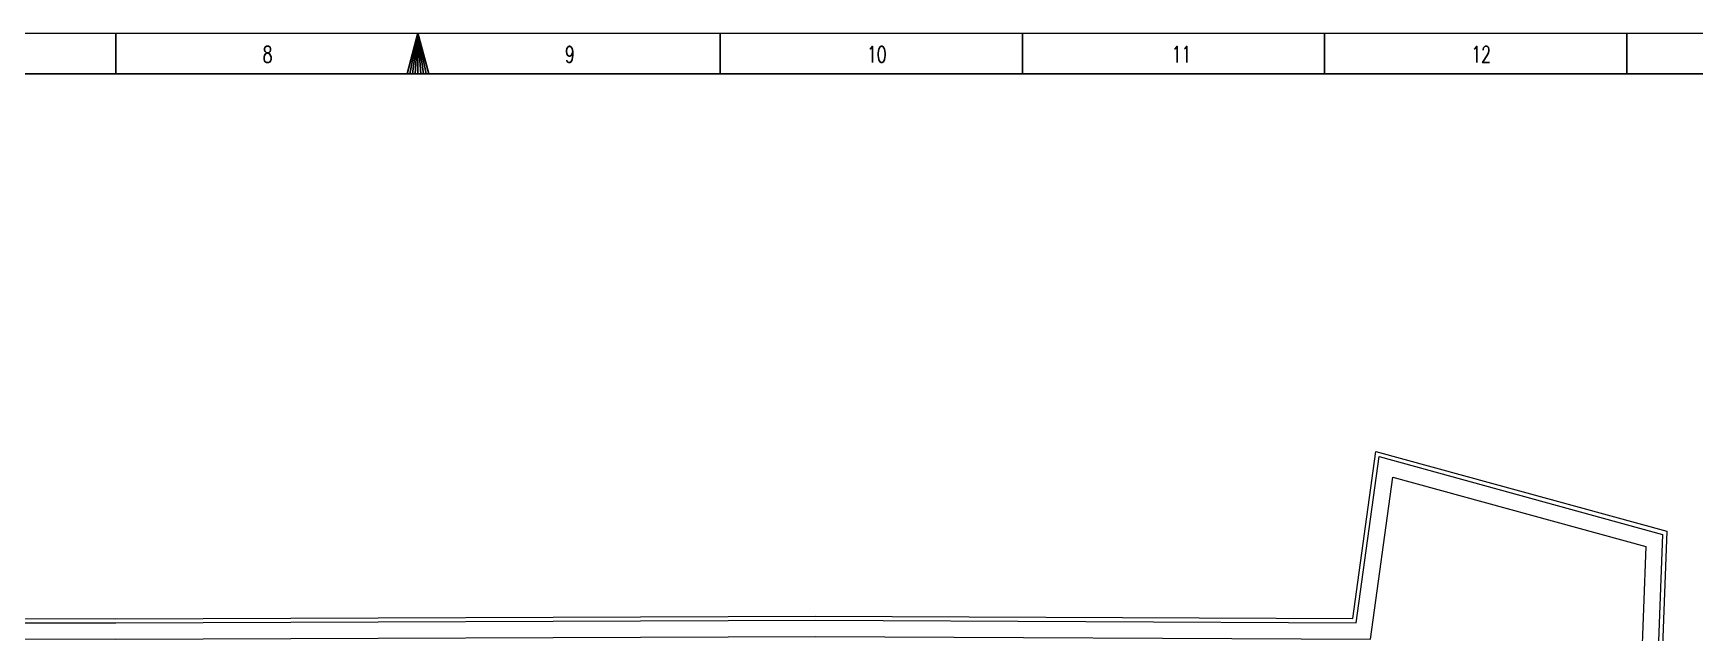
# Model space of a CAD drawing. Header units: inches. Extents: x 19 to 715735, y 34 to 210034.
# Drawn here: x 124883 to 226952, y 173222 to 210034 of the extents above; entities that cross this region are included whole.
import ezdxf

# ---------------------------------------------------------------- set-up
doc = ezdxf.new("R2010")
doc.units = ezdxf.units.IN
doc.header["$MEASUREMENT"] = 0
doc.layers.add('Layout', color=6, linetype='Continuous', lineweight=20)
doc.styles.add('TEG BORDER', font='txt_qlt.shx', dxfattribs={"width": 0.7, "bigfont": 'hztxt.shx'})

msp = doc.modelspace()

# ---------------------------------------------------------------- linework, layer by layer
for p, q in [((129956, 210034), (129956, 207534)), ((148519, 210034), (148519, 207534)), ((167081, 210034), (167081, 207534)), ((185644, 210034), (185644, 207534)), ((204206, 210034), (204206, 207534)), ((222769, 210034), (222769, 207534))]:
    msp.add_line(p, q)
at = {"linetype": 'Continuous'}
msp.add_line((244519, 207534), (2519, 207534), dxfattribs=at)
at = {"color": 5, "lineweight": 15}
msp.add_lwpolyline([(19, 210034), (297019, 210034), (297019, 34), (19, 34)], close=True, dxfattribs=at)
msp.add_lwpolyline([(148519, 210034), (147849, 207534), (149189, 207534), (148519, 210034), (148016, 207534), (148184, 207534), (148519, 210034), (148351, 207534), (148686, 207534), (148519, 210034), (148854, 207534), (149021, 207534), (148519, 210034)])
at = {"lineweight": 9}
msp.add_lwpolyline([(2519, 207534), (294519, 207534), (294519, 2534), (2519, 2534)], close=True, dxfattribs=at)
at = {"layer": 'Layout', "color": 9, "lineweight": 20}
msp.add_lwpolyline([(17654, 87516), (12137, 174090), (129957, 174076), (172948, 174248), (205943, 174090), (207358, 184356), (225230, 179453), (223052, 121365), (222709, 109024), (222399, 102907), (222084, 91053), (221256, 59990), (220849, 44580), (205259, 44723), (116136, 44438), (85604, 44710), (51853, 45181), (9674, 43892), (18775, 67397)], close=True, dxfattribs=at)
msp.add_lwpolyline([(17904, 87531), (12403, 173840), (129958, 173826), (172948, 173998), (206161, 173839), (207567, 184039), (224973, 179265), (222802, 121373), (222459, 109034), (222150, 102916), (221834, 91060), (221006, 59997), (220605, 44832), (205260, 44973), (116137, 44688), (85606, 44960), (51851, 45431), (10043, 44154), (19027, 67357), (17904, 87531)], dxfattribs=at)
msp.add_lwpolyline([(18902, 87591), (13469, 172840), (129960, 172826), (172948, 172998), (207032, 172835), (208402, 182773), (223944, 178510), (221802, 121405), (221460, 109073), (221150, 102955), (220834, 91086), (220007, 60024, 0.0000499), (220007, 60024), (219632, 45841), (205263, 45973), (116140, 45688), (85618, 45960), (51843, 46431), (11520, 45199), (20038, 67197)], format="xyb", close=True, dxfattribs=at)
at = {"layer": 'Layout', "color": 9}
msp.add_lwpolyline([(18902, 87591), (13469, 172840), (129960, 172826), (172948, 172998), (207032, 172835), (208402, 182773), (223944, 178510), (221802, 121405), (221460, 109073), (221150, 102955), (220834, 91086), (220007, 60024, 0.0000499), (220007, 60024), (219632, 45841), (205263, 45973), (116140, 45688), (85618, 45960), (51843, 46431), (11520, 45199), (20038, 67197)], format="xyb", close=True, dxfattribs=at)

# ---------------------------------------------------------------- texts
at = {"char_height": 1000, "width": 1000, "attachment_point": 1, "style": 'TEG BORDER'}
for s, insert in [('8', (138980, 209237)), ('9', (157542, 209237)), ('10', (176105, 209237)), ('\\pi150;11', (194667, 209237)), ('\\pi-5.6843e-014;12', (213230, 209237))]:
    msp.add_mtext(s, dxfattribs=dict(at, insert=insert))

doc.saveas('drawing.dxf')
